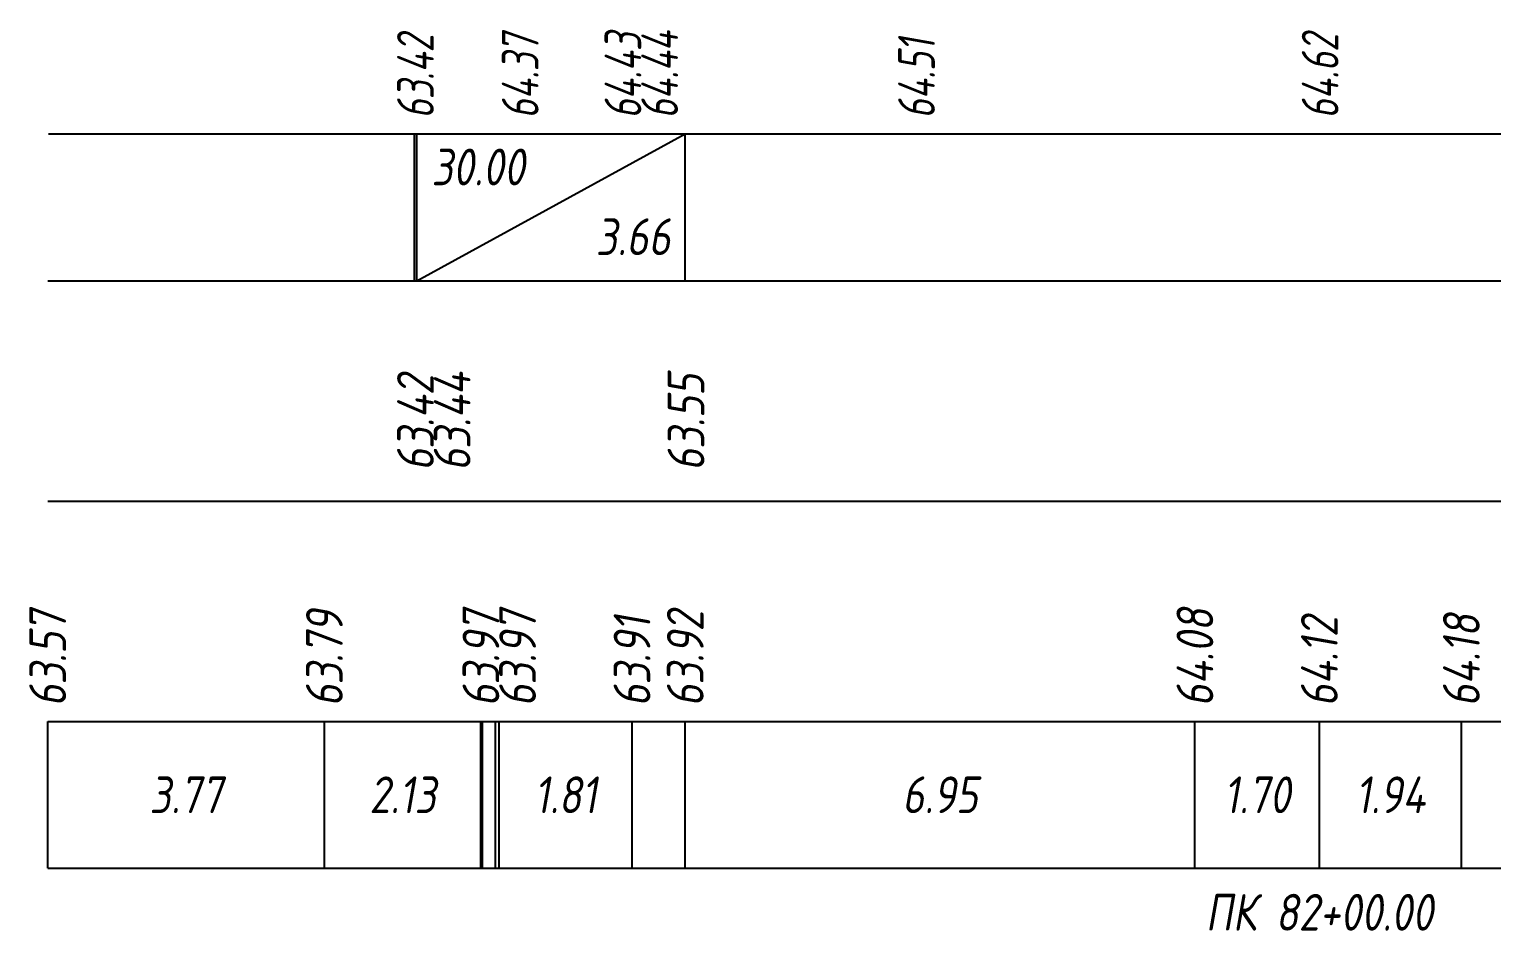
# Model space of a CAD drawing. Extents: x -717 to 1451, y -133302 to 233.
# Drawn here: x -297.7 to -198.1, y -128973.7 to -128912.3 of the extents above; entities that cross this region are included whole.
import ezdxf
from ezdxf.enums import TextEntityAlignment as Align

# ---------------------------------------------------------------- set-up
doc = ezdxf.new("R2010")
doc.units = 0
for name, color, linetype in [('Код_510', 7, 'Continuous'), ('Код_514', 1, 'Continuous'), ('Код_516', 1, 'Continuous'), ('Подписи поперечников', 7, 'Continuous'), ('Таблица', 7, 'Continuous')]:
    doc.layers.add(name, color=color, linetype=linetype)
doc.styles.add('М', font='romand.shx', dxfattribs={"width": 0.8, "oblique": 10, "height": 2.5})

msp = doc.modelspace()

# ---------------------------------------------------------------- linework, layer by layer
at = {"layer": 'Код_510'}
for p, q in [((-296.439, -128969.421), (-296.439, -128959.421)), ((-277.589, -128969.421), (-277.589, -128959.421)), ((-266.925, -128969.421), (-266.925, -128959.421)), ((-266.821, -128969.421), (-266.821, -128959.421)), ((-265.93, -128969.421), (-265.93, -128959.421)), ((-265.677, -128969.421), (-265.677, -128959.421)), ((-256.631, -128969.421), (-256.631, -128959.421)), ((-253.003, -128969.421), (-253.003, -128959.421)), ((-218.277, -128969.421), (-218.277, -128959.421)), ((-209.801, -128969.421), (-209.801, -128959.421)), ((-200.124, -128969.421), (-200.124, -128959.421))]:
    msp.add_line(p, q, dxfattribs=at)
at = {"layer": 'Код_516'}
for p, q in [((-271.439, -128929.421), (-271.439, -128919.421)), ((-271.298, -128929.421), (-271.298, -128919.421)), ((-271.298, -128929.421), (-253.003, -128919.421)), ((-253.003, -128929.421), (-253.003, -128919.421))]:
    msp.add_line(p, q, dxfattribs=at)
at = {"layer": 'Таблица'}
for p, q in [((-296.385, -128919.421), (-107.01, -128919.421)), ((-296.439, -128929.421), (-107.064, -128929.421)), ((-296.439, -128944.421), (-107.064, -128944.421)), ((-296.439, -128959.421), (-107.064, -128959.421)), ((-296.439, -128969.421), (-107.064, -128969.421))]:
    msp.add_line(p, q, dxfattribs=at)

# ---------------------------------------------------------------- texts
at = {"layer": 'Код_510', "style": 'М', "oblique": 10, "width": 0.8}
for s, p in [('63.57', (-296.439, -128958.421)), ('63.79', (-277.589, -128958.421)), ('63.97', (-266.925, -128958.421)), ('63.97', (-264.425, -128958.421)), ('63.91', (-256.631, -128958.421)), ('63.92', (-253.003, -128958.421)), ('64.08', (-218.277, -128958.421)), ('64.12', (-209.801, -128958.421)), ('64.18', (-200.124, -128958.421))]:
    msp.add_text(s, height=2.5, rotation=90, dxfattribs=at).set_placement(p, align=Align.MIDDLE_LEFT)
for s, p in [('3.77', (-287.014, -128964.421)), ('2.13', (-272.257, -128964.421)), ('1.81', (-261.154, -128964.421)), ('6.95', (-235.64, -128964.421)), ('1.70', (-214.039, -128964.421)), ('1.94', (-204.962, -128964.421))]:
    msp.add_text(s, height=2.5, dxfattribs=at).set_placement(p, align=Align.MIDDLE_CENTER)
at = {"layer": 'Код_514', "style": 'М', "oblique": 10, "width": 0.7}
for s, p in [('63.42', (-271.385, -128918.382)), ('64.37', (-264.247, -128918.382)), ('64.43', (-257.247, -128918.382)), ('64.44', (-254.747, -128918.382)), ('64.62', (-209.747, -128918.382)), ('64.51', (-237.247, -128918.382))]:
    msp.add_text(s, height=2.5, rotation=90, dxfattribs=at).set_placement(p, align=Align.MIDDLE_LEFT)
at = {"layer": 'Код_516', "style": 'М', "oblique": 10, "width": 0.8}
msp.add_text('30.00', height=2.5, dxfattribs=at).set_placement((-270.298, -128920.421), align=Align.TOP_LEFT)
msp.add_text('3.66', height=2.5, dxfattribs=at).set_placement((-254.003, -128928.421), align=Align.BOTTOM_RIGHT)
for s, p in [('63.42', (-271.385, -128942.371)), ('63.44', (-268.885, -128942.371)), ('63.55', (-252.949, -128942.371))]:
    msp.add_text(s, height=2.5, rotation=90, dxfattribs=at).set_placement(p, align=Align.MIDDLE_LEFT)
at = {"layer": 'Подписи поперечников', "style": 'М', "oblique": 10, "width": 0.8}
msp.add_text('ПК 82+00.00', height=2.5, dxfattribs=at).set_placement((-209.801, -128974.421), align=Align.BOTTOM_CENTER)

doc.saveas('drawing.dxf')
